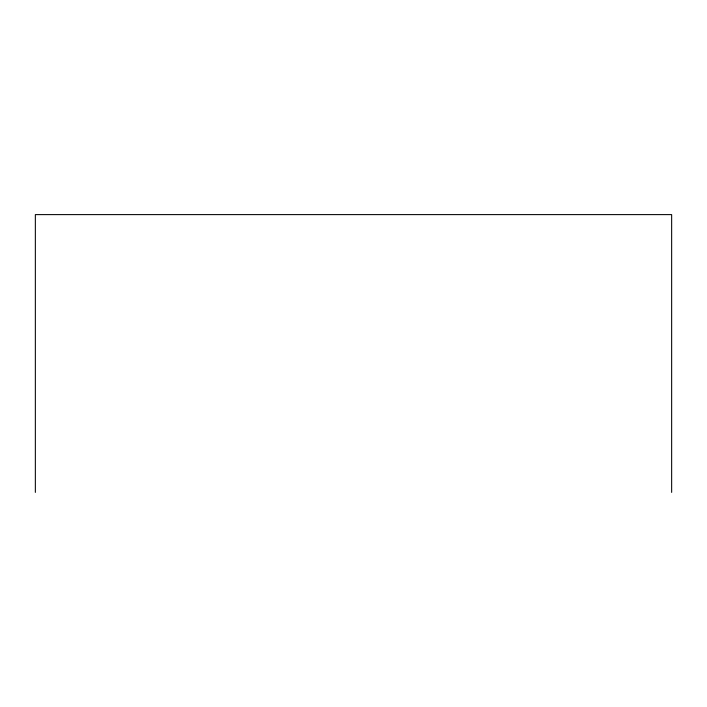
<?xml version="1.0" encoding="UTF-8"?>
<svg xmlns="http://www.w3.org/2000/svg" width="707" height="707" viewBox="0 0 707 707"><rect width="100%" height="100%" fill="white"/><g stroke="black" fill="none" stroke-linecap="round" stroke-linejoin="round"><path stroke-width="1.06" d="M671.65 492.39L671.65 214.61L35.35 214.61L35.35 492.39"/></g></svg>
